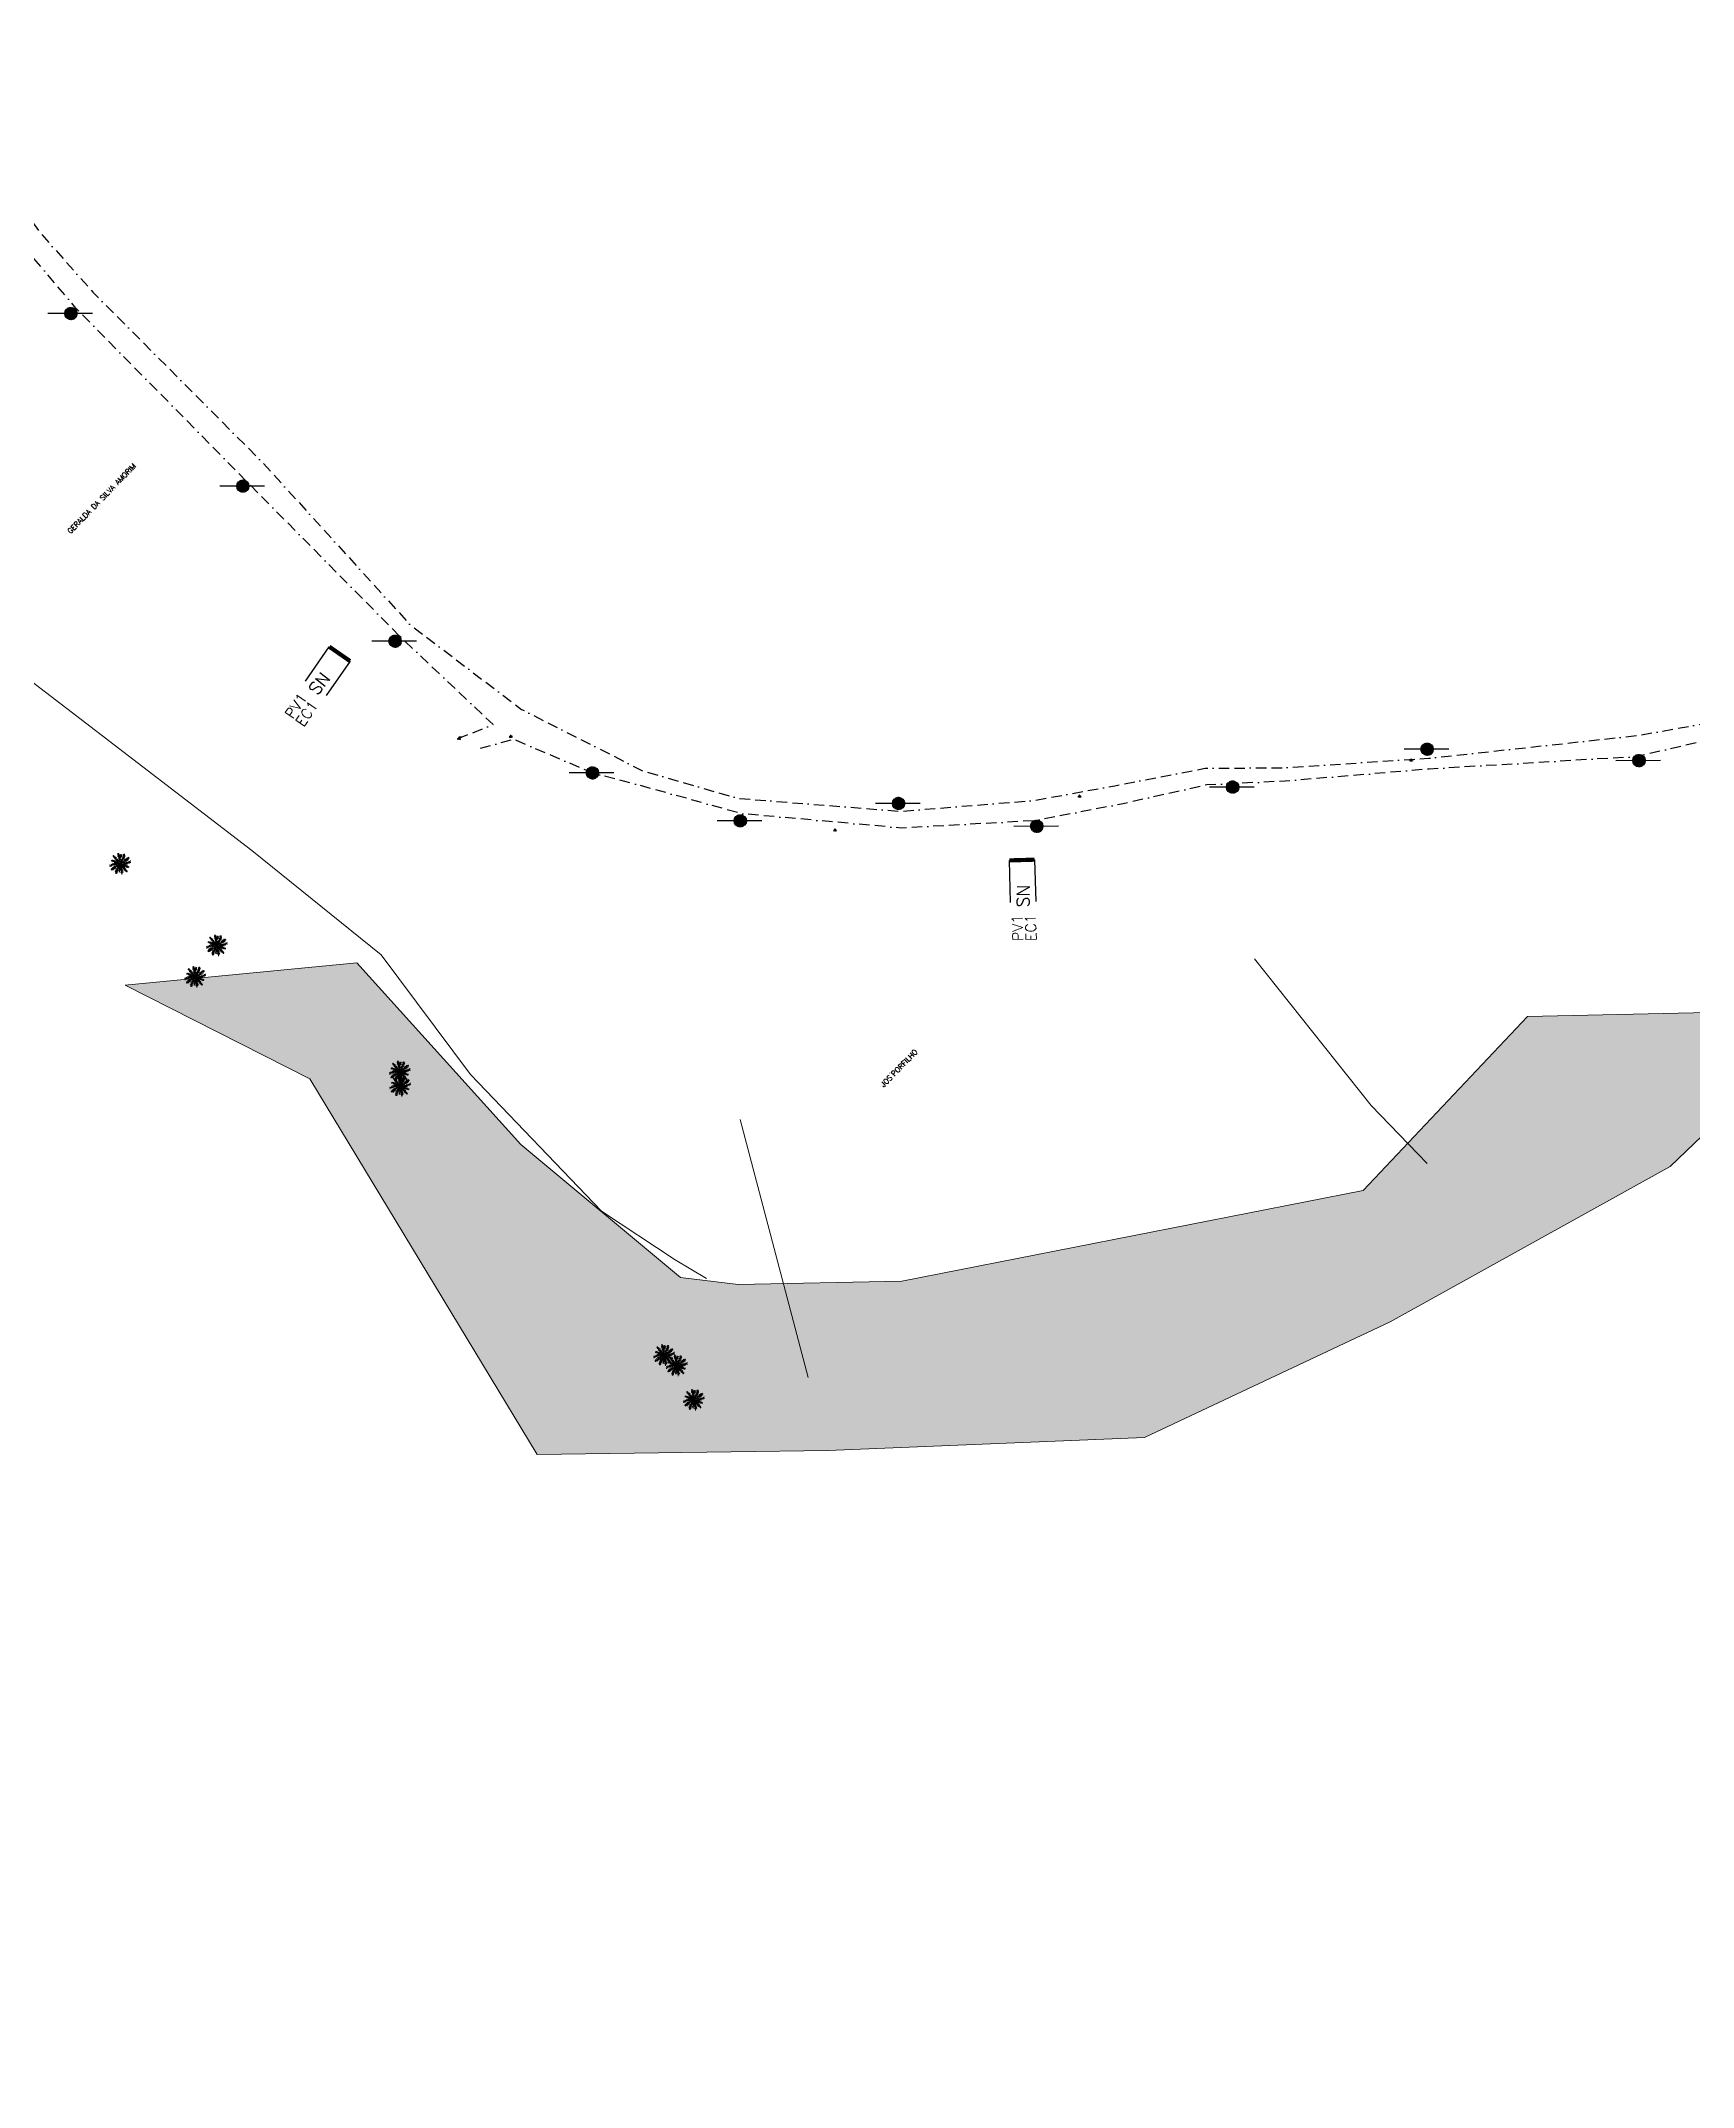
# Model space of a CAD drawing. Header units: metres. Extents: x 571679 to 576048, y 7793723 to 7796430.
# Drawn here: x 572151.1 to 572544.6, y 7794305.5 to 7794792.8 of the extents above; entities that cross this region are included whole.
import ezdxf
from ezdxf.enums import TextEntityAlignment as Align

# ---------------------------------------------------------------- set-up
doc = ezdxf.new("R2010")
doc.units = ezdxf.units.M
doc.header["$PDMODE"] = 35
doc.header["$PDSIZE"] = 0.1
doc.linetypes.add('BORDER2', pattern=[0.875, 0.25, -0.125, 0.25, -0.125, 0, -0.125])
doc.linetypes.add('CONTINUO', pattern=[0])
for name, color, linetype in [('_A', 7, 'CONTINUO'), ('_ACESSO', 7, 'CONTINUO'), ('TOP_N° ECONOMIAS', 1, 'Continuous'), ('TOP_POSTE', 5, 'Continuous'), ('TOP_TEXTO_PROPRIETÁRIOS', 2, 'Continuous'), ('TPCDSECSI-Q', 1, 'Continuous'), ('TPCDSRUTE-Q', 2, 'BORDER2'), ('TPSIMB-L8', 8, 'Continuous')]:
    doc.layers.add(name, color=color, linetype=linetype)
for name, color, linetype, lineweight in [('TOP MATA CILIAR', 3, 'CERCA_DE_ARAME', 0), ('TOP_ARVORES', 8, 'Continuous', 9), ('TOP_CERCA', 1, 'CERCA_DE_ARAME', 0)]:
    doc.layers.add(name, color=color, linetype=linetype, lineweight=lineweight)
doc.styles.add('R100', font='romans.shx', dxfattribs={"height": 1.25})
doc.styles.add('SIMPLEX', font='simplex', dxfattribs={"height": 0.2})
doc.styles.get("Standard").update_dxf_attribs({"font": 'simplex.shx'})
doc.linetypes.add('CERCA1', pattern='A,2,-0.5,["X",Standard,S=0.7,R=1,X=0,Y=-0.3],-1', length=3.5)
doc.linetypes.add('CERCA_DE_ARAME', pattern='A,0.15,-0.05,["X",Standard,S=0.05,R=0,X=-0.0175,Y=-0.025],-0.05', length=0.25)

# ---------------------------------------------------------------- blocks, each defined once
blk = doc.blocks.new('A$C50B3580C')
at = {"layer": 'TOP_ARVORES', "lineweight": 0}
for p, q in [((2.17, 4.66, 754.02), (2.18, 5.07, 754.02)), ((2.25, 4.42, 754.02), (2.32, 4.87, 754.02)), ((0.38, 2.21, 754.02), (0, 2.28, 754.02)), ((0.23, 2.12, 754.02), (0.1, 1.79, 754.02)), ((0.68, 1.27, 754.02), (0.34, 1.23, 754.02)), ((0.53, 2.29, 754.02), (0.35, 1.92, 754.02)), ((0.65, 2.35, 754.02), (0.38, 2.48, 754.02)), ((0.71, 3.32, 754.02), (0.43, 3.25, 754.02)), ((0.93, 1.49, 754.02), (0.47, 1.45, 754.02)), ((0.61, 1.2, 754.02), (0.52, 0.98, 754.02)), ((0.89, 3.22, 754.02), (0.55, 3.12, 754.02)), ((0.85, 2.43, 754.02), (0.59, 2.11, 754.02)), ((1.17, 1.69, 754.02), (0.67, 1.71, 754.02)), ((0.97, 2.47, 754.02), (0.73, 2.63, 754.02)), ((0.81, 3.27, 754.02), (0.74, 3.47, 754.02)), ((0.8, 1.38, 754.02), (0.74, 1.07, 754.02)), ((1.06, 4.25, 754.02), (0.79, 4.4, 754.02)), ((1.17, 3.09, 754.02), (0.83, 2.98, 754.02)), ((1.1, 2.51, 754.02), (0.89, 2.18, 754.02)), ((1.07, 1.6, 754.02), (0.91, 1.02, 754.02)), ((1.21, 4.04, 754.02), (0.92, 4.11, 754.02)), ((1.02, 3.16, 754.02), (0.92, 3.43, 754.02)), ((1.38, 1.84, 754.02), (0.92, 1.95, 754.02)), ((1, 4.35, 754.02), (1, 4.58, 754.02)), ((1.23, 2.54, 754.02), (1.01, 2.74, 754.02)), ((1.43, 2.99, 754.02), (1.08, 2.88, 754.02)), ((1.4, 2.57, 754.02), (1.09, 2.25, 754.02)), ((1.42, 3.76, 754.02), (1.12, 3.84, 754.02)), ((1.14, 4.14, 754.02), (1.13, 4.43, 754.02)), ((1.25, 3.06, 754.02), (1.15, 3.36, 754.02)), ((1.55, 1.96, 754.02), (1.16, 2.04, 754.02)), ((1.27, 1.76, 754.02), (1.17, 1.26, 754.02)), ((1.61, 3.53, 754.02), (1.25, 3.61, 754.02)), ((1.68, 2.91, 754.02), (1.28, 2.79, 754.02)), ((1.5, 2.59, 754.02), (1.28, 2.79, 754.02)), ((1.68, 0.77, 754.02), (1.32, 0.56, 754.02)), ((1.35, 3.86, 754.02), (1.37, 4.27, 754.02)), ((1.57, 2.95, 754.02), (1.35, 3.28, 754.02)), ((1.59, 2.6, 754.02), (1.38, 2.27, 754.02)), ((1.73, 0.98, 754.02), (1.38, 0.79, 754.02)), ((1.52, 1.93, 754.02), (1.41, 1.44, 754.02)), ((1.61, 0.36, 754.02), (1.41, 0.24, 754.02)), ((1.64, 0.57, 754.02), (1.42, 0.47, 754.02)), ((1.79, 1.18, 754.02), (1.45, 1.03, 754.02)), ((1.87, 3.23, 754.02), (1.46, 3.34, 754.02)), ((1.88, 1.41, 754.02), (1.51, 1.26, 754.02)), ((1.92, 2.18, 754.02), (1.52, 2.2, 754.02)), ((1.54, 3.62, 754.02), (1.61, 4.11, 754.02)), ((1.67, 2.6, 754.02), (1.56, 2.81, 754.02)), ((1.7, 2.05, 754.02), (1.6, 1.7, 754.02)), ((1.6, 0.29, 754.02), (1.81, 0.3, 754.02)), ((1.8, 2.61, 754.02), (1.61, 2.3, 754.02)), ((1.62, 0.45, 754.02), (1.88, 0.44, 754.02)), ((1.96, 1.6, 754.02), (1.63, 1.48, 754.02)), ((2.04, 3.04, 754.02), (1.64, 3.1, 754.02)), ((1.83, 2.87, 754.02), (1.65, 3.1, 754.02)), ((1.65, 0.66, 754.02), (1.89, 0.59, 754.02)), ((1.71, 0.89, 754.02), (1.98, 0.79, 754.02)), ((1.76, 3.36, 754.02), (1.78, 3.82, 754.02)), ((1.76, 1.1, 754.02), (2.02, 0.96, 754.02)), ((1.92, 2.61, 754.02), (1.77, 2.88, 754.02)), ((2.12, 1.91, 754.02), (1.79, 1.81, 754.02)), ((1.83, 1.3, 754.02), (2.05, 1.17, 754.02)), ((2.03, 2.61, 754.02), (1.87, 2.35, 754.02)), ((2.21, 4.54, 754.02), (1.9, 4.68, 754.02)), ((2.29, 4.3, 754.02), (1.91, 4.45, 754.02)), ((2.24, 2.12, 754.02), (1.91, 2.03, 754.02)), ((1.92, 1.53, 754.02), (2.18, 1.3, 754.02)), ((1.99, 3.1, 754.02), (1.94, 3.61, 754.02)), ((2.12, 4.78, 754.02), (1.96, 4.85, 754.02)), ((2.38, 4.01, 754.02), (2, 4.26, 754.02)), ((2.13, 2.6, 754.02), (2, 2.91, 754.02)), ((2.25, 2.83, 754.02), (2.03, 2.83, 754.02)), ((2.04, 1.77, 754.02), (2.3, 1.51, 754.02)), ((2.38, 2.33, 754.02), (2.07, 2.26, 754.02)), ((2.28, 2.59, 754.02), (2.08, 2.27, 754.02)), ((2.45, 3.67, 754.02), (2.12, 3.98, 754.02)), ((2.14, 2.94, 754.02), (2.12, 3.38, 754.02)), ((2.48, 3.44, 754.02), (2.15, 3.72, 754.02)), ((2.43, 1.01, 754.02), (2.17, 0.91, 754.02)), ((2.18, 2.02, 754.02), (2.38, 1.71, 754.02)), ((2.37, 0.77, 754.02), (2.2, 0.74, 754.02)), ((2.5, 3.17, 754.02), (2.24, 3.43, 754.02)), ((2.49, 1.28, 754.02), (2.26, 1.14, 754.02)), ((2.36, 2.72, 754.02), (2.27, 3.12, 754.02)), ((2.55, 1.54, 754.02), (2.3, 1.34, 754.02)), ((2.32, 4.22, 754.02), (2.43, 4.64, 754.02)), ((2.33, 2.25, 754.02), (2.51, 1.92, 754.02)), ((2.62, 1.83, 754.02), (2.33, 1.59, 754.02)), ((2.34, 0.65, 754.02), (2.48, 0.54, 754.02)), ((2.39, 3.93, 754.02), (2.52, 4.35, 754.02)), ((2.39, 0.85, 754.02), (2.45, 0.56, 754.02)), ((2.63, 4.12, 754.02), (2.41, 4.57, 754.02)), ((2.46, 2.42, 754.02), (2.59, 2.12, 754.02)), ((2.46, 1.15, 754.02), (2.55, 0.9, 754.02)), ((2.47, 3.53, 754.02), (2.65, 3.85, 754.02)), ((2.49, 3.32, 754.02), (2.7, 3.64, 754.02)), ((2.65, 2.66, 754.02), (2.51, 2.96, 754.02)), ((2.52, 1.39, 754.02), (2.64, 1.12, 754.02)), ((2.79, 1.75, 754.02), (2.54, 1.5, 754.02)), ((2.71, 4.42, 754.02), (2.58, 4.62, 754.02)), ((2.77, 2.83, 754.02), (2.59, 3.15, 754.02)), ((2.6, 4.04, 754.02), (2.93, 4.26, 754.02)), ((2.75, 4.63, 754.02), (2.63, 4.83, 754.02)), ((2.86, 1.49, 754.02), (2.64, 1.31, 754.02)), ((2.94, 0.96, 754.02), (2.66, 0.76, 754.02)), ((2.9, 1.28, 754.02), (2.67, 1.04, 754.02)), ((2.68, 4.29, 754.02), (2.92, 4.49, 754.02)), ((2.95, 0.73, 754.02), (2.69, 0.49, 754.02)), ((2.92, 3.05, 754.02), (2.72, 3.37, 754.02)), ((2.72, 2.75, 754.02), (3.03, 2.81, 754.02)), ((2.73, 4.5, 754.02), (2.95, 4.74, 754.02)), ((2.74, 2.36, 754.02), (2.83, 1.96, 754.02)), ((2.75, 1.88, 754.02), (2.98, 1.7, 754.02)), ((3.06, 3.3, 754.02), (2.8, 3.56, 754.02)), ((2.95, 0.5, 754.02), (2.8, 0.26, 754.02)), ((2.82, 2.49, 754.02), (3.02, 2.81, 754.02)), ((2.82, 1.63, 754.02), (3.03, 1.49, 754.02)), ((2.85, 2.25, 754.02), (3.07, 2.24, 754.02)), ((2.86, 2.95, 754.02), (3.19, 3.05, 754.02)), ((2.87, 1.42, 754.02), (3.1, 1.24, 754.02)), ((3.18, 3.55, 754.02), (2.92, 3.78, 754.02)), ((2.92, 1.17, 754.02), (3.15, 0.93, 754.02)), ((2.94, 0.88, 754.02), (3.27, 0.66, 754.02)), ((2.95, 0.65, 754.02), (3.22, 0.45, 754.02)), ((2.95, 0.4, 754.02), (3.11, 0.3, 754.02)), ((2.96, 2.14, 754.02), (2.98, 1.7, 754.02)), ((2.97, 2.47, 754.02), (3.11, 2.17, 754.02)), ((2.99, 3.17, 754.02), (3.31, 3.27, 754.02)), ((3.27, 3.78, 754.02), (3.05, 3.9, 754.02)), ((3.06, 2.04, 754.02), (3.46, 1.98, 754.02)), ((3.07, 2.47, 754.02), (3.23, 2.73, 754.02)), ((3.34, 3.98, 754.02), (3.08, 4.11, 754.02)), ((3.11, 1.98, 754.02), (3.16, 1.46, 754.02)), ((3.39, 4.18, 754.02), (3.13, 4.29, 754.02)), ((3.14, 3.47, 754.02), (3.47, 3.6, 754.02)), ((3.18, 2.89, 754.02), (3.58, 2.88, 754.02)), ((3.19, 2.46, 754.02), (3.33, 2.2, 754.02)), ((3.45, 4.42, 754.02), (3.21, 4.48, 754.02)), ((3.48, 4.63, 754.02), (3.22, 4.64, 754.02)), ((3.23, 3.67, 754.02), (3.59, 3.82, 754.02)), ((3.23, 1.85, 754.02), (3.64, 1.74, 754.02)), ((3.27, 2.2, 754.02), (3.45, 1.98, 754.02)), ((3.5, 4.78, 754.02), (3.29, 4.78, 754.02)), ((3.3, 2.46, 754.02), (3.49, 2.78, 754.02)), ((3.31, 3.89, 754.02), (3.65, 4.05, 754.02)), ((3.34, 1.72, 754.02), (3.33, 1.26, 754.02)), ((3.37, 4.1, 754.02), (3.72, 4.28, 754.02)), ((3.4, 3.03, 754.02), (3.5, 3.37, 754.02)), ((3.42, 4.3, 754.02), (3.78, 4.51, 754.02)), ((3.42, 2.16, 754.02), (3.82, 2.29, 754.02)), ((3.43, 2.47, 754.02), (3.54, 2.27, 754.02)), ((3.46, 4.51, 754.02), (3.68, 4.61, 754.02)), ((3.49, 4.71, 754.02), (3.69, 4.83, 754.02)), ((3.49, 1.55, 754.02), (3.85, 1.46, 754.02)), ((3.57, 1.46, 754.02), (3.49, 0.96, 754.02)), ((3.51, 2.48, 754.02), (3.72, 2.81, 754.02)), ((3.53, 2.13, 754.02), (3.76, 1.8, 754.02)), ((3.55, 3.12, 754.02), (3.94, 3.03, 754.02)), ((3.58, 3.14, 754.02), (3.7, 3.63, 754.02)), ((3.61, 2.49, 754.02), (3.83, 2.28, 754.02)), ((3.68, 2.08, 754.02), (4.02, 2.2, 754.02)), ((3.68, 1.31, 754.02), (3.98, 1.24, 754.02)), ((3.7, 2.5, 754.02), (4.01, 2.83, 754.02)), ((3.72, 3.24, 754.02), (4.18, 3.12, 754.02)), ((3.75, 1.22, 754.02), (3.73, 0.81, 754.02)), ((3.83, 3.32, 754.02), (3.93, 3.82, 754.02)), ((3.85, 2.02, 754.02), (3.95, 1.72, 754.02)), ((3.87, 2.54, 754.02), (4.09, 2.33, 754.02)), ((3.89, 1.04, 754.02), (4.18, 0.96, 754.02)), ((3.93, 3.39, 754.02), (4.44, 3.37, 754.02)), ((3.93, 1.99, 754.02), (4.28, 2.1, 754.02)), ((3.96, 0.94, 754.02), (3.97, 0.65, 754.02)), ((4, 2.57, 754.02), (4.21, 2.89, 754.02)), ((4.03, 3.47, 754.02), (4.19, 4.06, 754.02)), ((4.04, 0.83, 754.02), (4.31, 0.68, 754.02)), ((4.08, 1.92, 754.02), (4.18, 1.65, 754.02)), ((4.11, 0.73, 754.02), (4.11, 0.5, 754.02)), ((4.13, 2.61, 754.02), (4.37, 2.44, 754.02)), ((4.17, 3.58, 754.02), (4.63, 3.62, 754.02)), ((4.21, 1.86, 754.02), (4.55, 1.96, 754.02)), ((4.25, 2.65, 754.02), (4.51, 2.97, 754.02)), ((4.29, 1.81, 754.02), (4.36, 1.6, 754.02)), ((4.3, 3.7, 754.02), (4.36, 4.01, 754.02)), ((4.39, 1.75, 754.02), (4.67, 1.83, 754.02)), ((4.42, 3.81, 754.02), (4.76, 3.84, 754.02)), ((4.45, 2.73, 754.02), (4.73, 2.6, 754.02)), ((4.49, 3.88, 754.02), (4.58, 4.1, 754.02)), ((4.57, 2.78, 754.02), (4.75, 3.15, 754.02)), ((4.72, 2.86, 754.02), (5.1, 2.79, 754.02)), ((4.87, 2.95, 754.02), (5, 3.29, 754.02))]:
    blk.add_line(p, q, dxfattribs=at)
for centre, radius, start, end in [((-2.24, 2.89, 754.02), 4.75, 0.8278, 26.9321), ((-0.65, 5.22, 754.02), 4.18, 320.0684, 355.6203), ((1.88, -0.4, 754.02), 3.02, 77.2322, 126.3968), ((5.1, -3.42, 754.02), 6.44, 118.0539, 136.0226), ((2.8, 6.92, 754.02), 4.16, 236.7552, 259.3683), ((9.64, 10.2, 754.02), 10.44, 213.1493, 227.2394), ((5.76, -0.14, 754.02), 4.18, 140.0684, 175.6203), ((2.05, 0.43, 754.02), 2.2, 78.2652, 97.8714), ((6.07, -0.19, 754.02), 4.51, 142.4887, 155.6997), ((5.27, 6.18, 754.02), 4.49, 223.4991, 233.0264), ((95.07, -20.44, 754.02), 95.1, 166.2996, 167.2756), ((0.46, 4.9, 754.02), 2.3, 329.0895, 356.1282), ((9.68, -2.68, 754.02), 8.91, 138.667, 143.7298), ((-1.15, 0.61, 754.02), 4.1, 351.4843, 27.13), ((3.22, 5.48, 754.02), 3.02, 257.2322, 306.3968), ((-4.54, -5.13, 754.02), 10.44, 33.1493, 47.2394), ((1.68, -3.96, 754.02), 6.62, 75.9159, 82.2755), ((-0.42, -0.91, 754.02), 4.58, 36.7647, 49.3719), ((0.96, 1.55, 754.02), 1.87, 2.467, 30.5395), ((0, 8.5, 754.02), 6.44, 298.0539, 316.0226), ((2.3, -1.85, 754.02), 4.16, 56.7552, 79.3683)]:
    blk.add_arc(centre, radius, start, end, dxfattribs=at)
blk = doc.blocks.new('*X3')
at = {"color": 0}
for p, q in [((651.16, 318.82), (652.45, 320.11)), ((651.16, 318.73), (652.53, 320.1)), ((651.16, 318.91), (652.35, 320.1)), ((651.17, 318.65), (652.61, 320.1)), ((651.17, 319.01), (652.25, 320.09)), ((651.18, 318.57), (652.69, 320.09)), ((651.19, 318.5), (652.76, 320.07)), ((651.2, 319.12), (652.14, 320.07)), ((651.21, 318.43), (652.83, 320.05)), ((651.23, 318.36), (652.9, 320.03)), ((651.24, 319.25), (652.01, 320.03)), ((651.26, 318.3), (652.96, 320.01)), ((651.28, 318.24), (653.03, 319.98)), ((651.31, 319.41), (651.86, 319.96)), ((651.31, 318.18), (653.08, 319.95)), ((651.35, 318.12), (653.14, 319.92)), ((651.38, 318.07), (653.19, 319.88)), ((651.42, 318.02), (653.25, 319.85)), ((651.46, 317.97), (653.3, 319.81)), ((651.5, 317.92), (653.34, 319.77)), ((651.54, 317.88), (653.39, 319.72)), ((651.59, 317.83), (653.43, 319.68)), ((651.63, 317.79), (653.47, 319.63)), ((651.68, 317.75), (653.51, 319.58)), ((651.74, 317.72), (653.55, 319.53)), ((651.79, 317.68), (653.58, 319.47)), ((651.85, 317.65), (653.61, 319.42)), ((651.9, 317.62), (653.64, 319.36)), ((651.97, 317.59), (653.67, 319.3)), ((652.03, 317.57), (653.69, 319.23)), ((652.1, 317.55), (653.72, 319.17)), ((652.17, 317.53), (653.73, 319.1)), ((652.24, 317.51), (653.75, 319.02)), ((652.32, 317.5), (653.76, 318.94)), ((652.4, 317.5), (653.77, 318.86)), ((652.49, 317.5), (653.77, 318.78)), ((652.58, 317.5), (653.76, 318.68)), ((652.68, 317.51), (653.75, 318.58)), ((652.8, 317.54), (653.72, 318.47)), ((652.93, 317.58), (653.68, 318.34)), ((653.09, 317.66), (653.61, 318.17))]:
    blk.add_line(p, q, dxfattribs=at)
blk = doc.blocks.new('A$C4F9E0647')
at = {"layer": 'TOP_POSTE'}
blk.add_line((0, 1.9, 844.97), (4.97, 0, 844.97), dxfattribs=at)
blk.add_ellipse((2.4, 0.98, 823.41), major_axis=(-0.299, 0.67), ratio=1, start_param=3.926991217074737, end_param=10.21017652425432, dxfattribs=at)
at = {"layer": 'TOP_POSTE', "xscale": 0.5618340001441985, "yscale": 0.5618340001441985, "zscale": 0.5618340001441985, "rotation": 339.0525717729745}
blk.add_blockref('*X3', (-403.99, -35.24, 823.41), dxfattribs=at)
blk = doc.blocks.new('SIMB_PONTO')
at = {"color": 0}
blk.add_point((0, 0), dxfattribs=at)
for tag in ['desc:', 'cota:', 'pto:']:
    blk.add_attdef(tag, (0, 0), '', height=1)
blk = doc.blocks.new('TP---EC001')
at = {"layer": 'TPSIMB-L8'}
for p, q in [((0, 1.5), (5, 1.5)), ((5, -1.5), (0, -1.5))]:
    blk.add_line(p, q, dxfattribs=at)
at = {"layer": 'TPSIMB-L8', "const_width": 0.5}
blk.add_lwpolyline([(0, -1.5), (0, 1.5)], dxfattribs=at)
blk.add_attdef('N', text='', height=1.5).set_placement((1, 0), align=Align.MIDDLE_LEFT)

msp = doc.modelspace()

# ---------------------------------------------------------------- hatches: boundary and pattern name
at = {"layer": 'TOP MATA CILIAR', "linetype": 'CONTINUO'}
h = msp.add_hatch(dxfattribs=at)
h.set_pattern_fill('GOST_GLASS', color=256, scale=0.5, angle=-0.10027, style=0)
h.set_pattern_definition([(44.89973354, (-13641.743, 1043.42), (4.2426341907, -0.0074245318), [2.5, -3.5]), (44.89973354, (-13640.6825, 1043.418), (4.2426341907, -0.0074245318), [1, -5]), (44.89973354, (-13641.7413, 1044.4806), (4.2426341907, -0.0074245318), [1, -5])])
h.paths.add_polyline_path([(572850.065, 7794366.896), (572841.211, 7794362.137), (572815.409, 7794350.53), (572800.997, 7794374.396), (572787.933, 7794404.77), (572766.733, 7794432.118), (572727.023, 7794472.662), (572706.083, 7794497.141), (572665.764, 7794532.562), (572602.401, 7794550.504), (572566.225, 7794561.799), (572505.155, 7794560.477), (572466.062, 7794519.06), (572356.168, 7794497.491), (572317.213, 7794496.664), (572303.435, 7794498.3), (572265.405, 7794530.028), (572226.369, 7794573.283), (572171.178, 7794567.93), (572215.161, 7794545.673), (572269.337, 7794456.171), (572338.651, 7794457.123), (572413.979, 7794460.217), (572472.488, 7794487.804), (572539.191, 7794524.789), (572565.727, 7794550.204), (572626.462, 7794529.801), (572652.462, 7794529.215), (572684.734, 7794507.267), (572721.269, 7794469.642), (572721.506, 7794413.473), (572730.389, 7794405.694), (572760.145, 7794412.938), (572774.805, 7794404.299), (572783.737, 7794380.691), (572782.443, 7794333.308), (572774.772, 7794312.301), (572780.559, 7794305.529), (572815.022, 7794322.04), (572855.677, 7794353.46)])

# ---------------------------------------------------------------- linework, layer by layer
at = {"layer": 'TOP MATA CILIAR', "color": 3, "linetype": 'CONTINUO', "elevation": -0.071}
msp.add_lwpolyline([(572566.225, 7794561.799), (572505.155, 7794560.477), (572466.062, 7794519.06), (572356.168, 7794497.491), (572317.213, 7794496.664), (572303.435, 7794498.3), (572265.405, 7794530.028), (572226.369, 7794573.283), (572171.178, 7794567.93), (572215.161, 7794545.673), (572269.337, 7794456.171), (572338.651, 7794457.123), (572413.979, 7794460.217), (572472.488, 7794487.804), (572539.191, 7794524.789), (572565.727, 7794550.204)], dxfattribs=at)
at = {"layer": 'TOP_CERCA', "linetype": 'CERCA1'}
msp.add_lwpolyline([(572045.781, 7794711.669), (572067.124, 7794698.597), (572092.449, 7794683.208), (572122.26, 7794660.603), (572157.265, 7794633.815), (572201.371, 7794599.987), (572232.192, 7794575.206), (572253.434, 7794546.709), (572284.606, 7794514.125), (572302.169, 7794502.502), (572309.644, 7794498.059)], dxfattribs=at)
for points, elevation in [([(572481.327, 7794525.508), (572467.939, 7794539.329), (572440.14, 7794574.248)], 702.712), ([(572333.897, 7794474.524), (572317.652, 7794535.964)], 705.508)]:
    msp.add_lwpolyline(points, dxfattribs=dict(at, elevation=elevation))
at = {"layer": 'TPCDSRUTE-Q', "ltscale": 10, "flags": 128}
msp.add_lwpolyline([(572118.122, 7794792.819), (572130.647, 7794775.606), (572150.791, 7794747.281), (572163.509, 7794732.984), (572203.905, 7794692.407), (572239.037, 7794653.798), (572265.603, 7794633.616), (572294.368, 7794619.029), (572317.19, 7794612.43), (572355.894, 7794609.368), (572387.58, 7794611.922), (572406.912, 7794615.439), (572428.416, 7794619.612), (572447.193, 7794619.711), (572481.687, 7794622.002), (572531.267, 7794627.385), (572549.471, 7794630.601), (572575.036, 7794631.931), (572607.178, 7794626.332), (572650.613, 7794602.394), (572678.165, 7794570.698), (572694.196, 7794548.659), (572713.278, 7794528.277), (572722.958, 7794520.326), (572731.626, 7794516.925), (572743.963, 7794509.128), (572766.031, 7794496.96), (572788.344, 7794501.9), (572797.794, 7794506.914), (572803.378, 7794508.234), (572822.588, 7794508.689), (572837.902, 7794508.996), (572856.484, 7794515.273)], dxfattribs=at)
for points, elevation in [([(572200.041, 7794688.007), (572159.454, 7794729.185), (572146.738, 7794744.243)], 707.596), ([(572236.53, 7794651.081), (572200.041, 7794688.007)], 707.596), ([(572250.501, 7794626.685), (572258.841, 7794629.998), (572236.53, 7794651.081)], 707.158), ([(572862.933, 7794413.076), (572855.503, 7794437.938), (572852.757, 7794448.048), (572843.135, 7794485.105), (572838.761, 7794498.843), (572835.918, 7794498.046), (572827.408, 7794492.591), (572805.858, 7794491.866), (572799.067, 7794501.921), (572789.243, 7794498.687), (572766.19, 7794491.981), (572741.022, 7794506.618), (572731.943, 7794512.685), (572721.701, 7794514.806), (572709.41, 7794526.136), (572691.126, 7794545.682), (572673.8, 7794567.429), (572648.254, 7794598.224), (572605.69, 7794623.952), (572575.243, 7794627.602), (572552.922, 7794627.407), (572531.235, 7794622.375), (572481.797, 7794619.423), (572447.483, 7794616.547), (572428.798, 7794615.643), (572408.905, 7794611.172), (572388.178, 7794607.146), (572356.123, 7794605.372), (572318.029, 7794608.785), (572293.359, 7794615.644), (572282.474, 7794618.49), (572263.728, 7794626.483), (572255.568, 7794624.241)], 708.172)]:
    msp.add_lwpolyline(points, dxfattribs=dict(at, elevation=elevation))

# ---------------------------------------------------------------- block references
at = {"layer": '_A', "color": 3}
ref = msp.add_blockref('SIMB_PONTO', (572262.844, 7794627.174, 706.797), dxfattribs=at)
ref.add_attrib('PONTO', 'L6M', (572262.914, 7794627.244, 706.797), dxfattribs={"layer": '0', "color": 1, "height": 0.15, "style": 'SIMPLEX'})
ref.add_attrib('DESC', 'A', (572262.914, 7794627.424, 706.797), dxfattribs={"layer": '0', "color": 4, "height": 0.15, "style": 'SIMPLEX'})
ref.add_attrib('COTA', '706,797', (572262.589, 7794626.954, 706.797), dxfattribs={"layer": '0', "color": 2, "height": 0.15, "style": 'SIMPLEX'})
ref = msp.add_blockref('SIMB_PONTO', (572477.333, 7794621.49, 706.211), dxfattribs=at)
ref.add_attrib('PONTO', 'L6J', (572477.403, 7794621.56, 706.211), dxfattribs={"layer": '0', "color": 1, "height": 0.15, "style": 'SIMPLEX'})
ref.add_attrib('DESC', 'A', (572477.403, 7794621.74, 706.211), dxfattribs={"layer": '0', "color": 4, "height": 0.15, "style": 'SIMPLEX'})
ref.add_attrib('COTA', '706,211', (572477.098, 7794621.27, 706.211), dxfattribs={"layer": '0', "color": 2, "height": 0.15, "style": 'SIMPLEX'})
ref = msp.add_blockref('SIMB_PONTO', (572398.34, 7794612.915, 709.141), dxfattribs=at)
ref.add_attrib('PONTO', 'L6K', (572398.41, 7794612.985, 709.141), dxfattribs={"layer": '0', "color": 1, "height": 0.15, "style": 'SIMPLEX'})
ref.add_attrib('DESC', 'A', (572398.41, 7794613.165, 709.141), dxfattribs={"layer": '0', "color": 4, "height": 0.15, "style": 'SIMPLEX'})
ref.add_attrib('COTA', '709,141', (572398.105, 7794612.695, 709.141), dxfattribs={"layer": '0', "color": 2, "height": 0.15, "style": 'SIMPLEX'})
ref = msp.add_blockref('SIMB_PONTO', (572340.116, 7794604.872, 706.661), dxfattribs=at)
ref.add_attrib('PONTO', 'L6L', (572340.186, 7794604.942, 706.661), dxfattribs={"layer": '0', "color": 1, "height": 0.15, "style": 'SIMPLEX'})
ref.add_attrib('DESC', 'A', (572340.186, 7794605.122, 706.661), dxfattribs={"layer": '0', "color": 4, "height": 0.15, "style": 'SIMPLEX'})
ref.add_attrib('COTA', '706,661', (572339.871, 7794604.652, 706.661), dxfattribs={"layer": '0', "color": 2, "height": 0.15, "style": 'SIMPLEX'})
at = {"layer": '_ACESSO', "color": 3}
ref = msp.add_blockref('SIMB_PONTO', (572250.501, 7794626.685, 707.158), dxfattribs=at)
ref.add_attrib('PONTO', '179', (572250.571, 7794626.755, 707.158), dxfattribs={"layer": '0', "color": 1, "height": 0.15, "style": 'SIMPLEX'})
ref.add_attrib('DESC', 'ACESSO', (572250.571, 7794626.935, 707.158), dxfattribs={"layer": '0', "color": 4, "height": 0.15, "style": 'SIMPLEX'})
ref.add_attrib('COTA', '707,158', (572250.256, 7794626.465, 707.158), dxfattribs={"layer": '0', "color": 2, "height": 0.15, "style": 'SIMPLEX'})
at = {"layer": 'TOP_ARVORES', "rotation": 0.2543657130161531}
for p in [(572167.458, 7794594.31, -754.087), (572190.475, 7794574.871, -49.485), (572185.345, 7794567.373, -49.485), (572234.039, 7794544.845, -49.595), (572234.163, 7794541.398, -49.644), (572296.993, 7794477.292, -754.087), (572300.016, 7794474.824, -754.087), (572304.097, 7794466.669, -49.116)]:
    msp.add_blockref('A$C50B3580C', p, dxfattribs=at)
at = {"layer": 'TOP_POSTE', "xscale": 1.999999999999998, "yscale": 1.999999999999998, "zscale": 1.999999999999998, "rotation": 200.9474281758957}
for p in [(572162.042, 7794731.439, -940.867), (572202.991, 7794690.333, -939.738), (572239.252, 7794653.401, -939.012), (572485.07, 7794627.683, -940.789), (572535.527, 7794624.965, -943.34), (572286.25, 7794622.035, -940.356), (572438.746, 7794618.673, -937.721), (572359.163, 7794614.765, -939.535), (572321.477, 7794610.63, -940.27), (572392.094, 7794609.326, -938.476)]:
    msp.add_blockref('A$C4F9E0647', p, dxfattribs=at)
at = {"layer": 'TPCDSECSI-Q'}
ref = msp.add_blockref('TP---EC001', (572222.272, 7794646.84, 866.726), dxfattribs=dict(at, xscale=1.999999997185597, yscale=1.999999997185597, zscale=1.999999997185597, rotation=235.2937685866292))
ref.add_attrib('N', 'SN', dxfattribs={"layer": '0', "height": 3, "rotation": 52.13648}).set_placement((572215.772, 7794637.645, 866.726), align=Align.MIDDLE_LEFT)
ref = msp.add_blockref('TP---EC001', (572384.778, 7794597.747), dxfattribs=dict(at, xscale=1.999999997185597, yscale=1.999999997185597, zscale=1.999999997185597, rotation=271.6757853864628))
ref.add_attrib('N', 'SN', dxfattribs={"layer": '0', "height": 3, "rotation": 88.5185}).set_placement((572384.999, 7794586.488), align=Align.MIDDLE_LEFT)

# ---------------------------------------------------------------- texts
at = {"layer": 'TOP_N° ECONOMIAS', "ltscale": 1.6, "style": 'R100'}
for s, rotation, p in [('PV1', 55.80306, (572211.098, 7794631.145, -1978.248)), ('EC1', 55.80306, (572213.636, 7794629.263, -1978.248)), ('PV1', 92.18508, (572385.092, 7794578.483, -2844.974)), ('EC1', 92.18508, (572388.252, 7794578.473, -2844.974))]:
    msp.add_text(s, height=2.5, rotation=rotation, dxfattribs=at).set_placement(p)
at = {"layer": 'TOP_TEXTO_PROPRIETÁRIOS', "style": 'R100'}
for s, p in [('GERALDA DA SILVA AMORIM', (572158.179, 7794675.355, -1010.921)), ('JOS´PORFILHO', (572351.889, 7794543.573, -1010.921))]:
    msp.add_text(s, height=1.25, rotation=45.69851, dxfattribs=at).set_placement(p)

doc.saveas('drawing.dxf')
